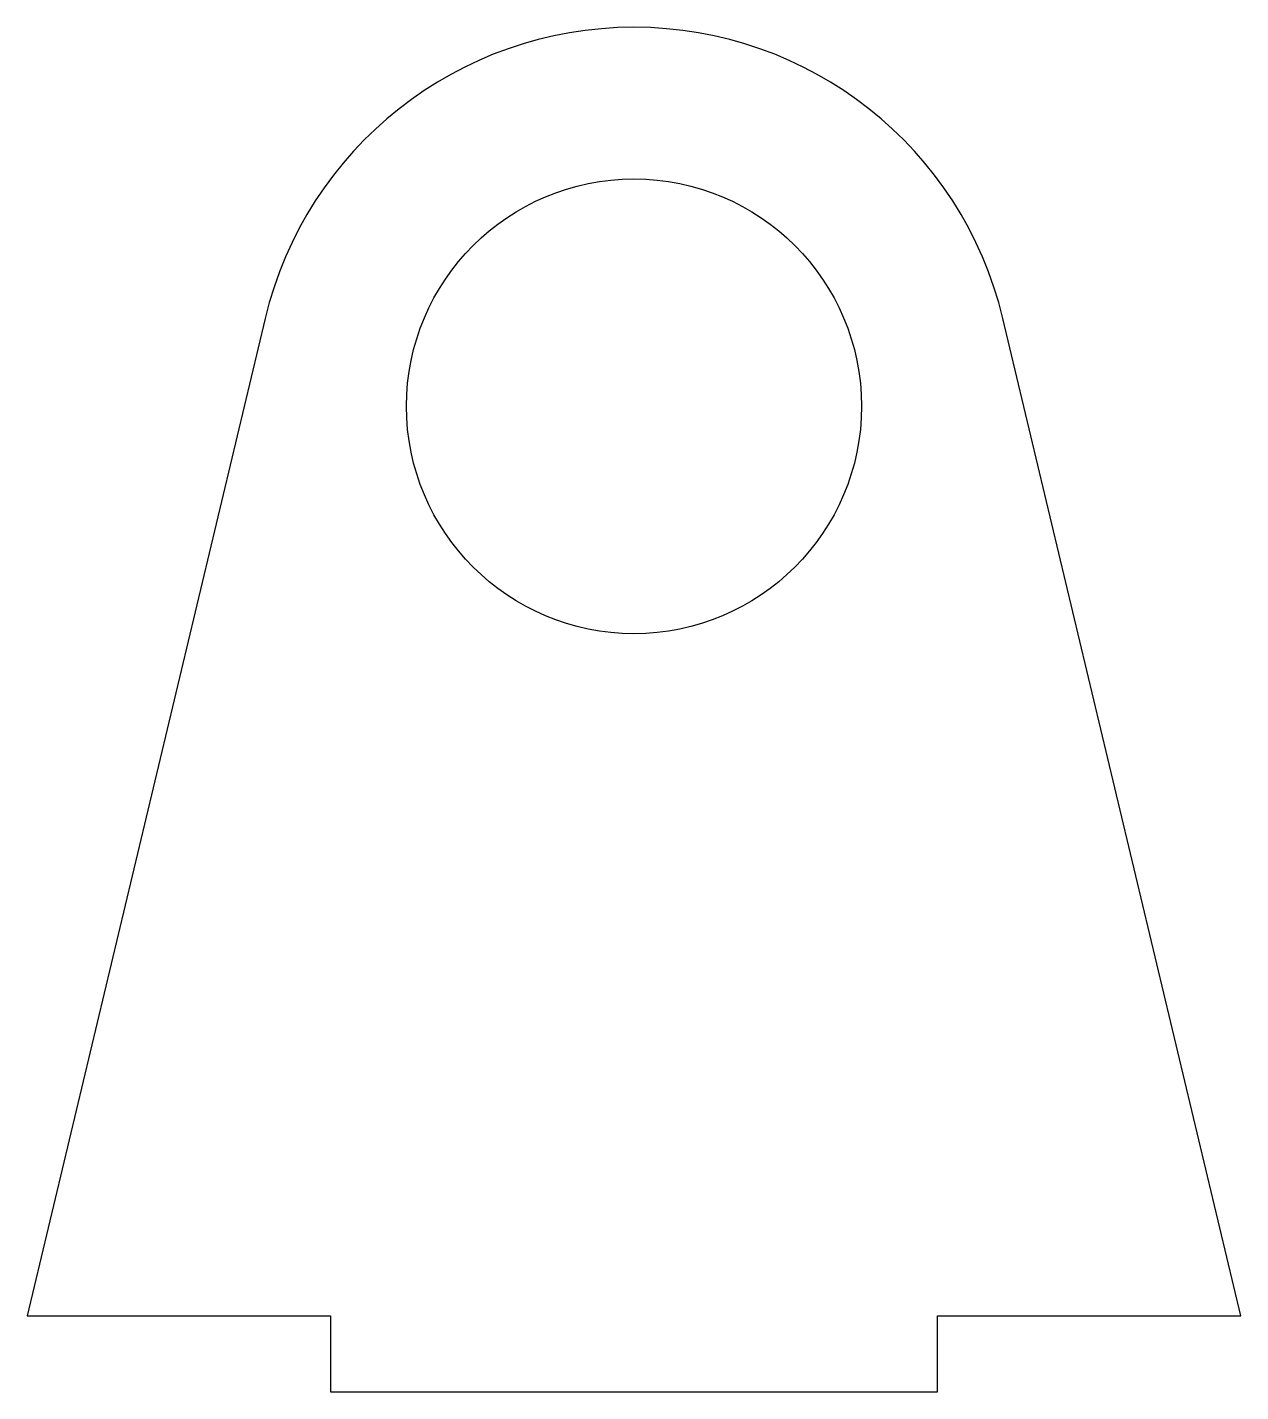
# Model space of a CAD drawing. Header units: millimetres. Extents: x -20 to 20, y -16.2 to 28.8.
import ezdxf

# ---------------------------------------------------------------- set-up
doc = ezdxf.new("R2010")
doc.units = ezdxf.units.MM

msp = doc.modelspace()

# ---------------------------------------------------------------- linework, layer by layer
at = {"color": 7, "linetype": 'Continuous', "lineweight": 25}
for p, q in [((-12.159, 19.148), (-20, -13.75)), ((20, -13.75), (12.159, 19.148)), ((-20, -13.75), (-10, -13.75)), ((-10, -13.75), (-10, -16.25)), ((10, -13.75), (20, -13.75)), ((10, -16.25), (10, -13.75)), ((-10, -16.25), (10, -16.25))]:
    msp.add_line(p, q, dxfattribs=at)
msp.add_circle((0, 16.25), 7.5, dxfattribs=at)
msp.add_arc((0, 16.25), 12.5, 13.4052, 166.5948, dxfattribs=at)

doc.saveas('drawing.dxf')
